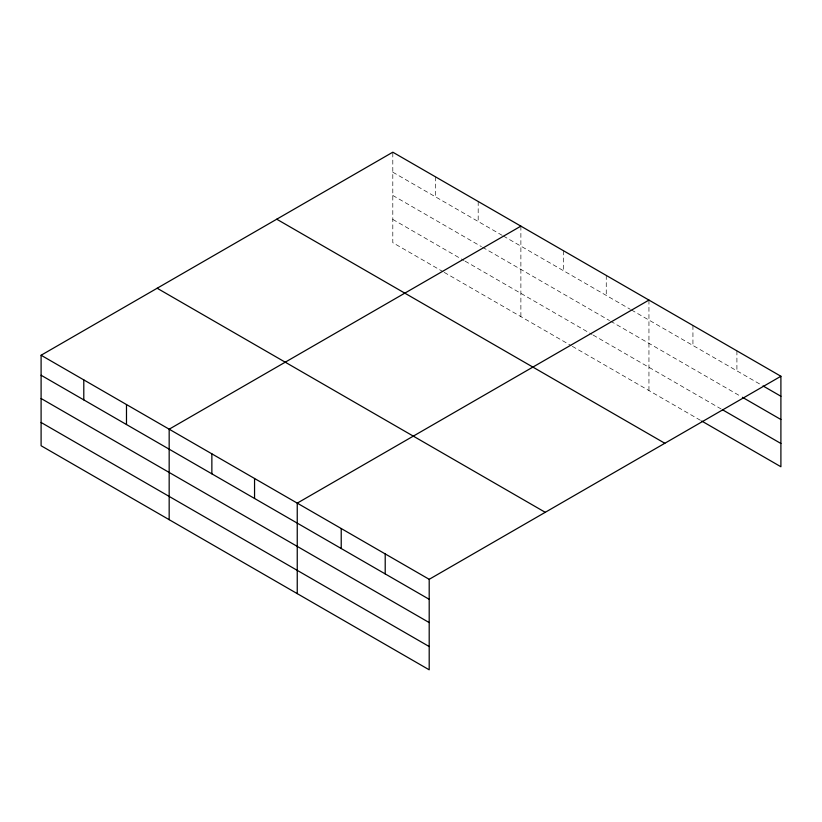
<?xml version="1.0" encoding="UTF-8"?>
<svg xmlns="http://www.w3.org/2000/svg" width="822" height="822" viewBox="0 0 822 822"><rect width="100%" height="100%" fill="white"/><g stroke="black" fill="none" stroke-linecap="round" stroke-linejoin="round"><path stroke-width="0.62" stroke-dasharray="4.11 3.08" d="M443.161 271.753L392.803 242.685L392.803 152.193M392.803 172.188L502.263 235.39M503.362 236.017L630.34 309.329M631.43 309.956L762.21 385.456M392.803 195.451L481.466 246.641M482.565 247.278L609.544 320.58M610.633 321.217L741.31 396.666M392.803 219.423L463.957 260.502M465.047 261.129L592.025 334.441M593.124 335.068L721.521 409.202M444.25 272.39L571.228 345.692M572.328 346.329L700.632 420.402M736.913 350.871L736.913 370.856M692.936 325.471L692.936 345.466M648.948 300.081L648.948 390.563M606.256 275.432L606.256 295.427M563.563 250.782L563.563 270.777M520.881 226.142L520.881 316.624M478.188 201.493L478.188 221.478M435.496 176.843L435.496 196.838"/><path stroke-width="1.23" d="M429.197 622.573L429.197 579.315L41.1 355.248L41.1 445.74L429.197 669.807L429.197 622.573L41.1 398.506M701.731 421.039L780.9 466.752L780.9 376.26L392.803 152.193L41.1 355.248M520.881 226.142L169.168 429.197L169.168 519.679M648.948 300.081L297.245 503.136L297.245 593.618M429.197 579.315L780.9 376.26M763.309 386.093L780.9 396.255M742.41 397.293L780.9 419.518M722.62 409.839L780.9 443.49M276.747 219.207L664.834 443.274M157.166 288.245L545.253 512.312M41.1 375.243L429.197 599.31M41.1 422.477L429.197 646.544M385.21 553.925L385.21 573.91M341.222 528.525L341.222 548.521M254.553 478.486L254.553 498.481M211.86 453.836L211.86 473.832M126.485 404.547L126.485 424.532M83.793 379.898L83.793 399.893"/></g></svg>
